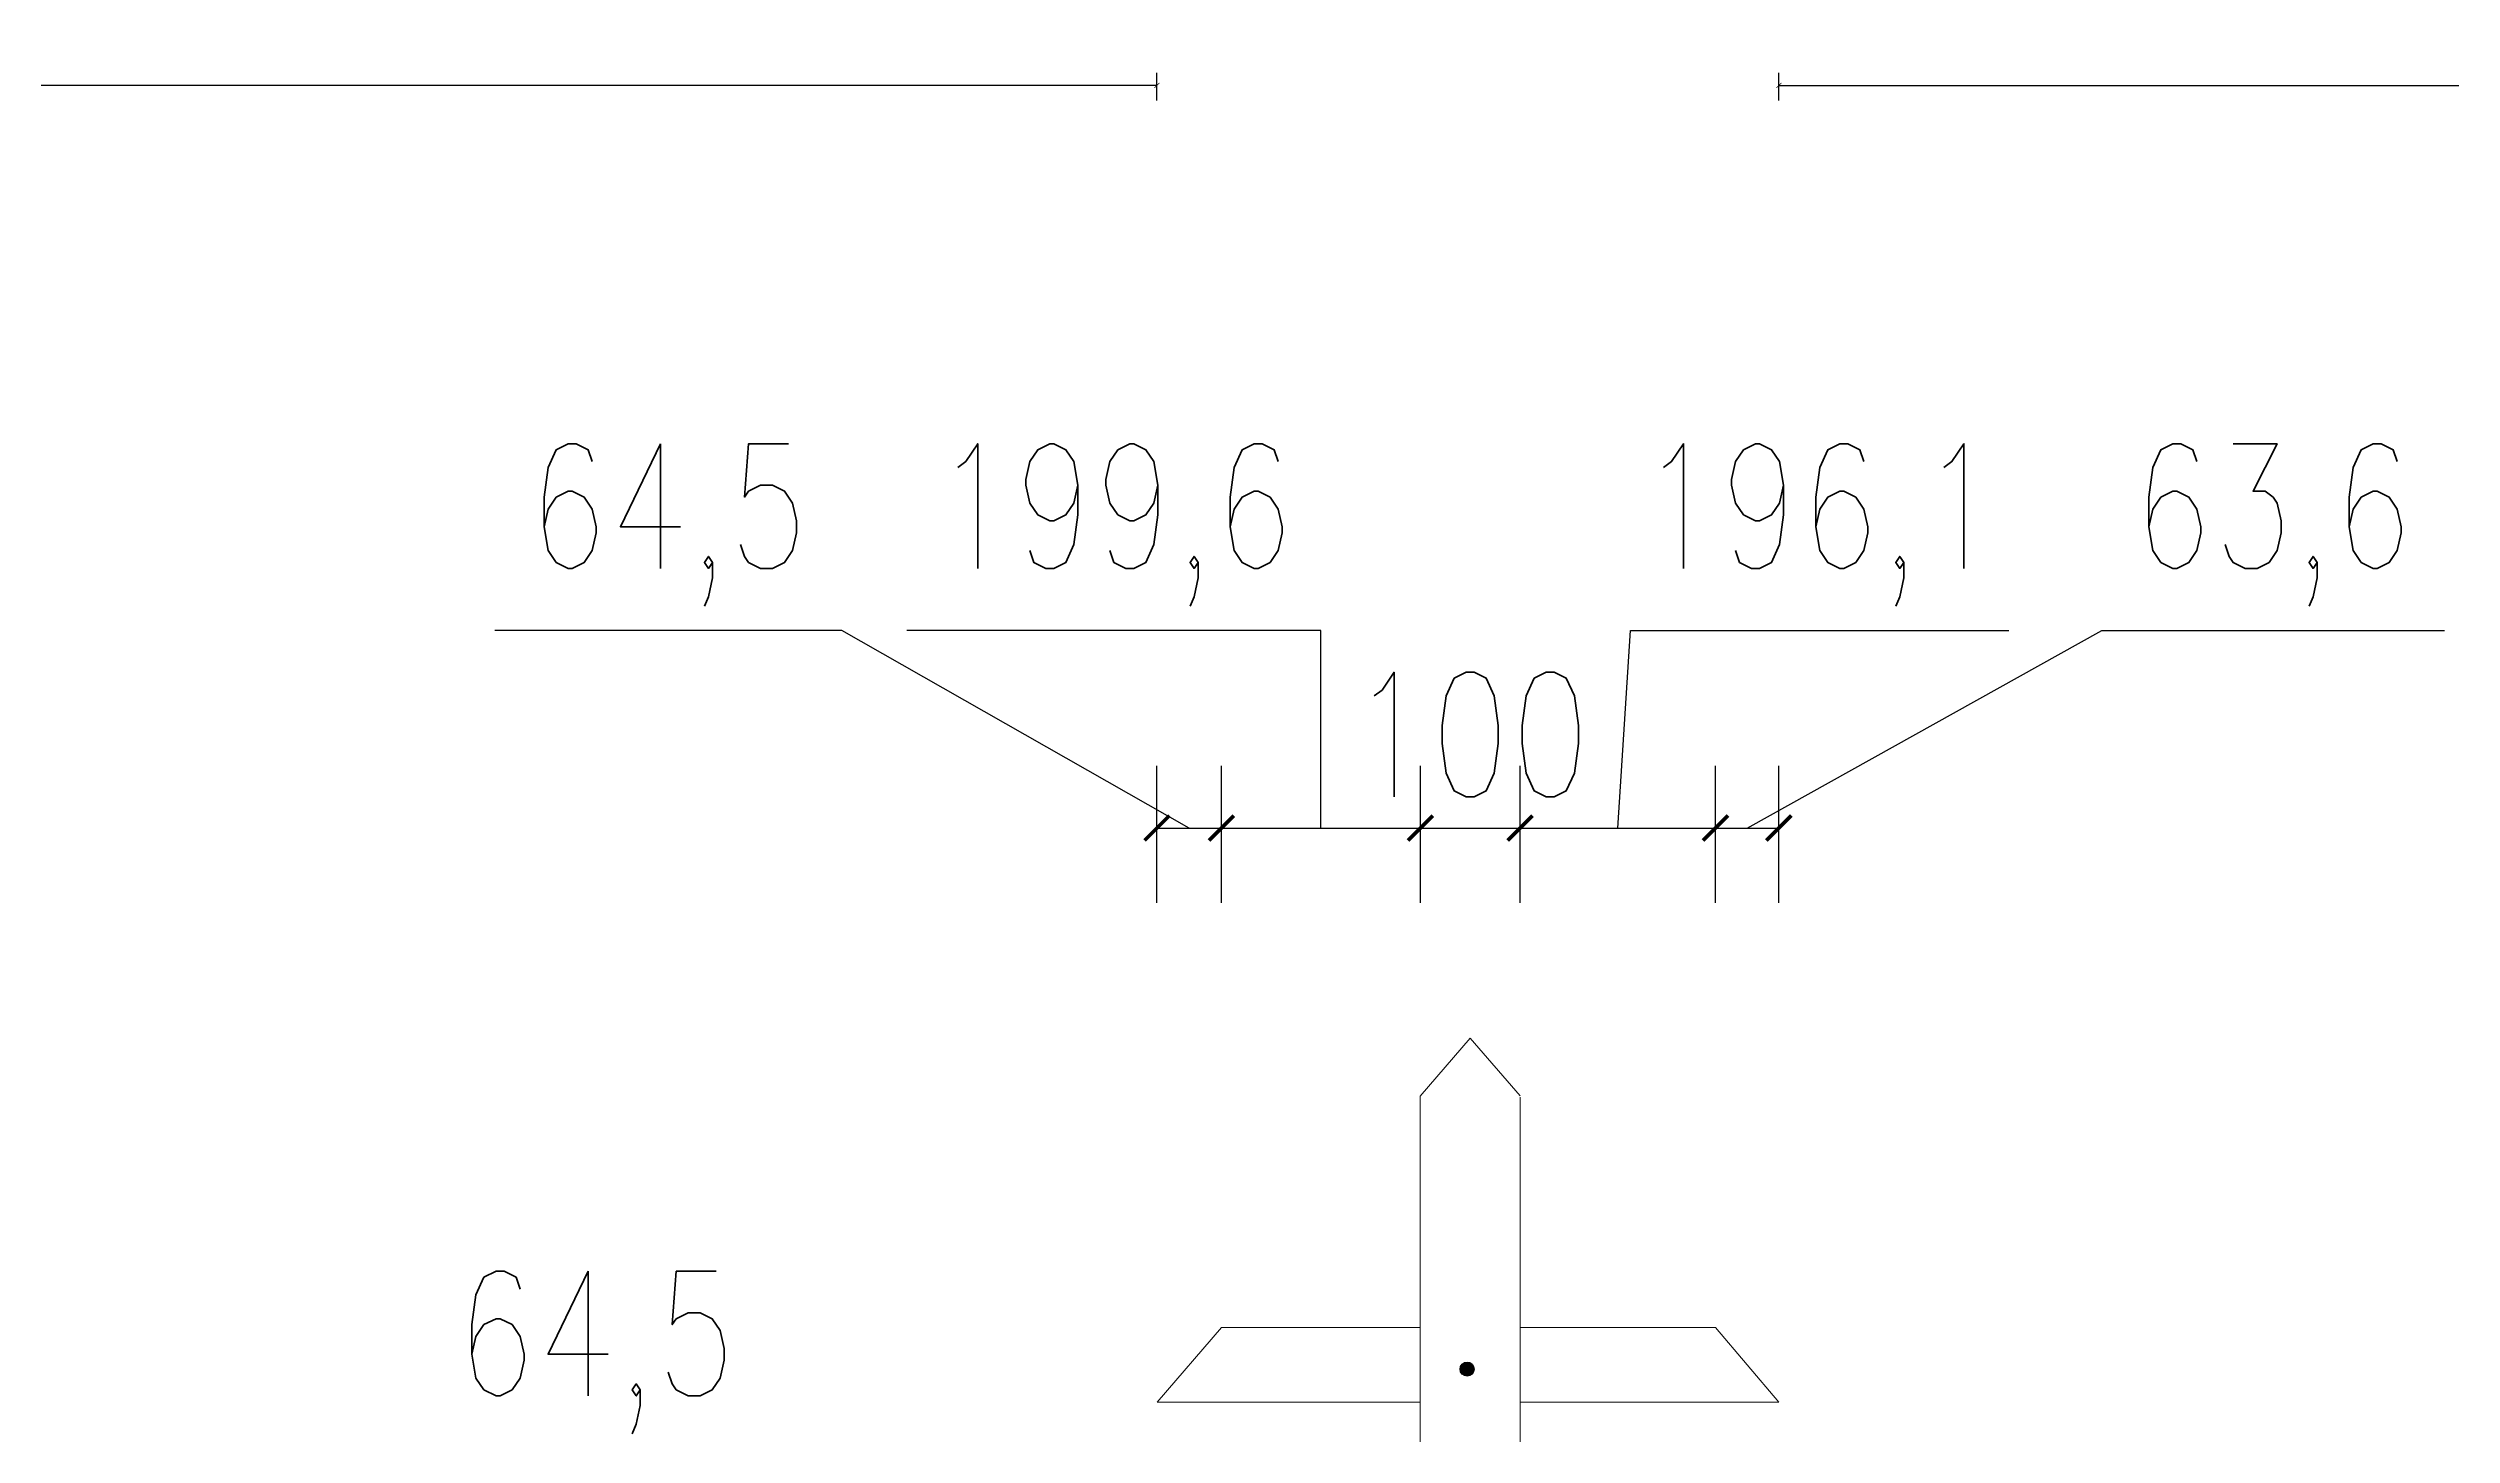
# Model space of a CAD drawing. Header units: millimetres. Extents: x -324080 to 120693, y -32448 to 53734.
# Drawn here: x -213054 to -210642, y -12951 to -11560 of the extents above; entities that cross this region are included whole.
import ezdxf

# ---------------------------------------------------------------- set-up
doc = ezdxf.new("R2010")
doc.units = ezdxf.units.MM
doc.layers.add('wymiary', color=253, linetype='Continuous', lineweight=5)
doc.styles.add('Opisowy', font='simplex.shx', dxfattribs={"width": 0.75, "height": 2.5})
doc.dimstyles.new('Opisowy', dxfattribs={"dimscale": 0, "dimtxt": 2.5, "dimasz": 0.5, "dimexe": 1.25, "dimexo": 0.625, "dimtad": 1, "dimdec": 1, "dimtxsty": 'Opisowy', "dimblk": 'ARCHTICK', "dimcen": 1, "dimadec": 0, "dimazin": 0, "dimtfac": 1, "dimtdec": 1, "dimtmove": 0, "dimatfit": 3, "dimfxl": 1.5, "dimfxlon": 1, "dimarcsym": 0})

# ---------------------------------------------------------------- blocks, each defined once
blk = doc.blocks.new('_ArchTick')
at = {"color": 0, "linetype": 'ByBlock', "const_width": 0.15}
blk.add_lwpolyline([(-0.5, -0.5), (0.5, 0.5)], dxfattribs=at)
blk = doc.blocks.new('*D1172')
at = {"layer": 'Defpoints', "color": 0, "transparency": 16777216}
for p in [(-214378.3, -11597.4), (-211941.2, -12918.3), (-214378.3, -15113.3)]:
    blk.add_point(p, dxfattribs=at)
at = {"layer": 'wymiary', "color": 0, "lineweight": -2, "transparency": 16777216}
for p, q in [((-214378.3, -11612.4), (-214378.3, -11584.9)), ((-211941.2, -11597.4), (-214378.3, -11597.4)), ((-211941.2, -11612.4), (-211941.2, -11584.9))]:
    blk.add_line(p, q, dxfattribs=at)
at = {"layer": 'wymiary', "color": 0, "lineweight": -2, "transparency": 16777216, "xscale": 5, "yscale": 5, "zscale": 5, "rotation": 180}
blk.add_blockref('_ArchTick', (-214378.3, -11597.4), dxfattribs=at)
at = {"layer": 'wymiary', "color": 0, "lineweight": -2, "transparency": 16777216, "xscale": 5, "yscale": 5, "zscale": 5}
blk.add_blockref('_ArchTick', (-211941.2, -11597.4), dxfattribs=at)
at = {"layer": 'wymiary', "color": 0, "transparency": 16777216, "insert": (-213159.7, -11576.3), "char_height": 25, "attachment_point": 5, "style": 'Opisowy'}
blk.add_mtext('2437,2', dxfattribs=at)
blk = doc.blocks.new('*D1185')
at = {"layer": 'Defpoints', "color": 0, "transparency": 16777216}
for p in [(-208914, -11597.4), (-211317.3, -12918.3), (-208914, -15088.3)]:
    blk.add_point(p, dxfattribs=at)
at = {"layer": 'wymiary', "color": 0, "lineweight": -2, "transparency": 16777216}
for p, q in [((-211317.3, -11612.4), (-211317.3, -11584.9)), ((-211317.3, -11597.4), (-208914, -11597.4)), ((-208914, -11612.4), (-208914, -11584.9))]:
    blk.add_line(p, q, dxfattribs=at)
at = {"layer": 'wymiary', "color": 0, "lineweight": -2, "transparency": 16777216, "xscale": 5, "yscale": 5, "zscale": 5, "rotation": 180}
blk.add_blockref('_ArchTick', (-211317.3, -11597.4), dxfattribs=at)
at = {"layer": 'wymiary', "color": 0, "lineweight": -2, "transparency": 16777216, "xscale": 5, "yscale": 5, "zscale": 5}
blk.add_blockref('_ArchTick', (-208914, -11597.4), dxfattribs=at)
at = {"layer": 'wymiary', "color": 0, "transparency": 16777216, "insert": (-210115.7, -11576.3), "char_height": 25, "attachment_point": 5, "style": 'Opisowy'}
blk.add_mtext('2403,2', dxfattribs=at)
blk = doc.blocks.new('*D1523')
at = {"layer": 'Defpoints', "color": 0, "transparency": 16777216}
for p in [(-211317.3, -12918.3), (-207905.4, -12918.3), (-211057.7, -13224.2)]:
    blk.add_point(p, dxfattribs=at)
at = {"layer": 'wymiary', "color": 0, "lineweight": -2, "transparency": 16777216}
for p, q in [((-207980.4, -12918.3), (-207842.9, -12918.3)), ((-207905.4, -13224.2), (-207905.4, -12918.3)), ((-207980.4, -13224.2), (-207842.9, -13224.2))]:
    blk.add_line(p, q, dxfattribs=at)
at = {"layer": 'wymiary', "color": 0, "lineweight": -2, "transparency": 16777216, "xscale": 25, "yscale": 25, "zscale": 25}
for p, rotation in [((-207905.4, -12918.3), 90), ((-207905.4, -13224.2), 270)]:
    blk.add_blockref('_ArchTick', p, dxfattribs=dict(at, rotation=rotation))
at = {"layer": 'wymiary', "color": 0, "transparency": 16777216, "insert": (-207999.2, -13071.3), "char_height": 125, "attachment_point": 5, "rotation": 90, "style": 'Opisowy'}
blk.add_mtext('306', dxfattribs=at)
blk = doc.blocks.new('*D1524')
at = {"layer": 'Defpoints', "color": 0, "transparency": 16777216}
for p in [(-211380.9, -12843.3), (-207905.4, -12843.3), (-211317.3, -12918.3)]:
    blk.add_point(p, dxfattribs=at)
at = {"layer": 'wymiary', "color": 0, "lineweight": -2, "transparency": 16777216}
for p, q in [((-207702.3, -12773.1), (-207702.3, -12558.8)), ((-207905.4, -12880.8), (-207702.3, -12773.1)), ((-207980.4, -12843.3), (-207842.9, -12843.3)), ((-207905.4, -12918.3), (-207905.4, -12843.3)), ((-207980.4, -12918.3), (-207842.9, -12918.3))]:
    blk.add_line(p, q, dxfattribs=at)
at = {"layer": 'wymiary', "color": 0, "lineweight": -2, "transparency": 16777216, "xscale": 25, "yscale": 25, "zscale": 25}
for p, rotation in [((-207905.4, -12843.3), 90), ((-207905.4, -12918.3), 270)]:
    blk.add_blockref('_ArchTick', p, dxfattribs=dict(at, rotation=rotation))
at = {"layer": 'wymiary', "color": 0, "transparency": 16777216, "insert": (-207796, -12666), "char_height": 125, "attachment_point": 5, "rotation": 90, "style": 'Opisowy'}
blk.add_mtext('75', dxfattribs=at)
blk = doc.blocks.new('*D1525')
at = {"layer": 'Defpoints', "color": 0, "transparency": 16777216}
for p in [(-211627, -12553.3), (-207905.4, -12553.3), (-211380.9, -12843.3)]:
    blk.add_point(p, dxfattribs=at)
at = {"layer": 'wymiary', "color": 0, "lineweight": -2, "transparency": 16777216}
for p, q in [((-207980.4, -12553.3), (-207842.9, -12553.3)), ((-207905.4, -12843.3), (-207905.4, -12553.3)), ((-207980.4, -12843.3), (-207842.9, -12843.3))]:
    blk.add_line(p, q, dxfattribs=at)
at = {"layer": 'wymiary', "color": 0, "lineweight": -2, "transparency": 16777216, "xscale": 25, "yscale": 25, "zscale": 25}
for p, rotation in [((-207905.4, -12553.3), 90), ((-207905.4, -12843.3), 270)]:
    blk.add_blockref('_ArchTick', p, dxfattribs=dict(at, rotation=rotation))
at = {"layer": 'wymiary', "color": 0, "transparency": 16777216, "insert": (-207999.2, -12698.3), "char_height": 125, "attachment_point": 5, "rotation": 90, "style": 'Opisowy'}
blk.add_mtext('290', dxfattribs=at)
blk = doc.blocks.new('*D1526')
at = {"layer": 'Defpoints', "color": 0, "transparency": 16777216}
for p in [(-211623.2, -12385.3), (-207905.4, -12385.3), (-211627, -12553.3)]:
    blk.add_point(p, dxfattribs=at)
at = {"layer": 'wymiary', "color": 0, "lineweight": -2, "transparency": 16777216}
for p, q in [((-207702.3, -12358.3), (-207702.3, -11978.9)), ((-207905.4, -12469.3), (-207702.3, -12358.3)), ((-207980.4, -12385.3), (-207842.9, -12385.3)), ((-207905.4, -12553.3), (-207905.4, -12385.3)), ((-207980.4, -12553.3), (-207842.9, -12553.3))]:
    blk.add_line(p, q, dxfattribs=at)
at = {"layer": 'wymiary', "color": 0, "lineweight": -2, "transparency": 16777216, "xscale": 25, "yscale": 25, "zscale": 25}
for p, rotation in [((-207905.4, -12385.3), 90), ((-207905.4, -12553.3), 270)]:
    blk.add_blockref('_ArchTick', p, dxfattribs=dict(at, rotation=rotation))
at = {"layer": 'wymiary', "color": 0, "transparency": 16777216, "insert": (-207807.9, -12168.6), "char_height": 125, "attachment_point": 5, "rotation": 90, "style": 'Opisowy'}
blk.add_mtext('168,1', dxfattribs=at)
blk = doc.blocks.new('*D1549')
at = {"layer": 'Defpoints', "color": 0, "transparency": 16777216}
for p in [(-212669.5, -13158), (-212669.5, -13363.3), (-212734.1, -13438.3)]:
    blk.add_point(p, dxfattribs=at)
at = {"layer": 'wymiary', "color": 0, "lineweight": -2, "transparency": 16777216}
for p, q in [((-212701.8, -13158), (-212677.9, -12974.3)), ((-212677.9, -12974.3), (-212329.7, -12974.3)), ((-212734.1, -13233), (-212734.1, -13095.5)), ((-212669.5, -13233), (-212669.5, -13095.5)), ((-212734.1, -13158), (-212669.5, -13158))]:
    blk.add_line(p, q, dxfattribs=at)
at = {"layer": 'wymiary', "color": 0, "lineweight": -2, "transparency": 16777216, "xscale": 25, "yscale": 25, "zscale": 25, "rotation": 180}
blk.add_blockref('_ArchTick', (-212734.1, -13158), dxfattribs=at)
at = {"layer": 'wymiary', "color": 0, "lineweight": -2, "transparency": 16777216, "xscale": 25, "yscale": 25, "zscale": 25}
blk.add_blockref('_ArchTick', (-212669.5, -13158), dxfattribs=at)
at = {"layer": 'wymiary', "color": 0, "transparency": 16777216, "insert": (-212503.8, -12868.6), "char_height": 125, "attachment_point": 5, "style": 'Opisowy'}
blk.add_mtext('64,5', dxfattribs=at)
blk = doc.blocks.new('*D1559')
at = {"layer": 'Defpoints', "color": 0, "transparency": 16777216}
for p in [(-211677, -12342.4), (-211876.6, -12843.3), (-211677, -12843.3)]:
    blk.add_point(p, dxfattribs=at)
at = {"layer": 'wymiary', "color": 0, "lineweight": -2, "transparency": 16777216}
for p, q in [((-211776.8, -12144.1), (-212192, -12144.1)), ((-211776.8, -12342.4), (-211776.8, -12144.1)), ((-211876.6, -12417.4), (-211876.6, -12279.9)), ((-211677, -12417.4), (-211677, -12279.9)), ((-211876.6, -12342.4), (-211677, -12342.4))]:
    blk.add_line(p, q, dxfattribs=at)
at = {"layer": 'wymiary', "color": 0, "lineweight": -2, "transparency": 16777216, "xscale": 25, "yscale": 25, "zscale": 25, "rotation": 180}
blk.add_blockref('_ArchTick', (-211876.6, -12342.4), dxfattribs=at)
at = {"layer": 'wymiary', "color": 0, "lineweight": -2, "transparency": 16777216, "xscale": 25, "yscale": 25, "zscale": 25}
blk.add_blockref('_ArchTick', (-211677, -12342.4), dxfattribs=at)
at = {"layer": 'wymiary', "color": 0, "transparency": 16777216, "insert": (-211984.4, -12038.4), "char_height": 125, "attachment_point": 5, "style": 'Opisowy'}
blk.add_mtext('199,6', dxfattribs=at)
blk = doc.blocks.new('*D1560')
at = {"layer": 'Defpoints', "color": 0, "transparency": 16777216}
for p in [(-211577, -12342.4), (-211577, -12611), (-211677, -12843.3)]:
    blk.add_point(p, dxfattribs=at)
at = {"layer": 'wymiary', "color": 0, "lineweight": -2, "transparency": 16777216}
for p, q in [((-211677, -12417.4), (-211677, -12279.9)), ((-211577, -12417.4), (-211577, -12279.9)), ((-211677, -12342.4), (-211577, -12342.4))]:
    blk.add_line(p, q, dxfattribs=at)
at = {"layer": 'wymiary', "color": 0, "lineweight": -2, "transparency": 16777216, "xscale": 25, "yscale": 25, "zscale": 25, "rotation": 180}
blk.add_blockref('_ArchTick', (-211677, -12342.4), dxfattribs=at)
at = {"layer": 'wymiary', "color": 0, "lineweight": -2, "transparency": 16777216, "xscale": 25, "yscale": 25, "zscale": 25}
blk.add_blockref('_ArchTick', (-211577, -12342.4), dxfattribs=at)
at = {"layer": 'wymiary', "color": 0, "transparency": 16777216, "insert": (-211627, -12248.6), "char_height": 125, "attachment_point": 5, "style": 'Opisowy'}
blk.add_mtext('100', dxfattribs=at)
blk = doc.blocks.new('*D1561')
at = {"layer": 'Defpoints', "color": 0, "transparency": 16777216}
for p in [(-211380.9, -12342.4), (-211577, -12611), (-211380.9, -12843.3)]:
    blk.add_point(p, dxfattribs=at)
at = {"layer": 'wymiary', "color": 0, "lineweight": -2, "transparency": 16777216}
for p, q in [((-211479, -12342.4), (-211466.1, -12144.1)), ((-211466.1, -12144.1), (-211086.6, -12144.1)), ((-211577, -12417.4), (-211577, -12279.9)), ((-211380.9, -12417.4), (-211380.9, -12279.9)), ((-211577, -12342.4), (-211380.9, -12342.4))]:
    blk.add_line(p, q, dxfattribs=at)
at = {"layer": 'wymiary', "color": 0, "lineweight": -2, "transparency": 16777216, "xscale": 25, "yscale": 25, "zscale": 25, "rotation": 180}
blk.add_blockref('_ArchTick', (-211577, -12342.4), dxfattribs=at)
at = {"layer": 'wymiary', "color": 0, "lineweight": -2, "transparency": 16777216, "xscale": 25, "yscale": 25, "zscale": 25}
blk.add_blockref('_ArchTick', (-211380.9, -12342.4), dxfattribs=at)
at = {"layer": 'wymiary', "color": 0, "transparency": 16777216, "insert": (-211276.4, -12038.4), "char_height": 125, "attachment_point": 5, "style": 'Opisowy'}
blk.add_mtext('196,1', dxfattribs=at)
blk = doc.blocks.new('*D1562')
at = {"layer": 'Defpoints', "color": 0, "transparency": 16777216}
for p in [(-211317.3, -12342.4), (-211380.9, -12843.3), (-211317.3, -12918.3)]:
    blk.add_point(p, dxfattribs=at)
at = {"layer": 'wymiary', "color": 0, "lineweight": -2, "transparency": 16777216}
for p, q in [((-211349.1, -12342.4), (-210993.5, -12144.1)), ((-210993.5, -12144.1), (-210649.7, -12144.1)), ((-211380.9, -12417.4), (-211380.9, -12279.9)), ((-211317.3, -12417.4), (-211317.3, -12279.9)), ((-211380.9, -12342.4), (-211317.3, -12342.4))]:
    blk.add_line(p, q, dxfattribs=at)
at = {"layer": 'wymiary', "color": 0, "lineweight": -2, "transparency": 16777216, "xscale": 25, "yscale": 25, "zscale": 25, "rotation": 180}
blk.add_blockref('_ArchTick', (-211380.9, -12342.4), dxfattribs=at)
at = {"layer": 'wymiary', "color": 0, "lineweight": -2, "transparency": 16777216, "xscale": 25, "yscale": 25, "zscale": 25}
blk.add_blockref('_ArchTick', (-211317.3, -12342.4), dxfattribs=at)
at = {"layer": 'wymiary', "color": 0, "transparency": 16777216, "insert": (-210821.6, -12038.4), "char_height": 125, "attachment_point": 5, "style": 'Opisowy'}
blk.add_mtext('63,6', dxfattribs=at)
blk = doc.blocks.new('*D1563')
at = {"layer": 'Defpoints', "color": 0, "transparency": 16777216}
for p in [(-211876.6, -12342.4), (-211876.6, -12843.3), (-211941.2, -12918.3)]:
    blk.add_point(p, dxfattribs=at)
at = {"layer": 'wymiary', "color": 0, "lineweight": -2, "transparency": 16777216}
for p, q in [((-212257.2, -12144.1), (-212605.4, -12144.1)), ((-211908.9, -12342.4), (-212257.2, -12144.1)), ((-211941.2, -12417.4), (-211941.2, -12279.9)), ((-211876.6, -12417.4), (-211876.6, -12279.9)), ((-211941.2, -12342.4), (-211876.6, -12342.4))]:
    blk.add_line(p, q, dxfattribs=at)
at = {"layer": 'wymiary', "color": 0, "lineweight": -2, "transparency": 16777216, "xscale": 25, "yscale": 25, "zscale": 25, "rotation": 180}
blk.add_blockref('_ArchTick', (-211941.2, -12342.4), dxfattribs=at)
at = {"layer": 'wymiary', "color": 0, "lineweight": -2, "transparency": 16777216, "xscale": 25, "yscale": 25, "zscale": 25}
blk.add_blockref('_ArchTick', (-211876.6, -12342.4), dxfattribs=at)
at = {"layer": 'wymiary', "color": 0, "transparency": 16777216, "insert": (-212431.3, -12038.4), "char_height": 125, "attachment_point": 5, "style": 'Opisowy'}
blk.add_mtext('64,5', dxfattribs=at)
blk = doc.blocks.new('*D1588')
at = {"layer": 'Defpoints', "color": 0, "transparency": 16777216}
for p in [(-215411.2, -12918.3), (-211491.2, -12918.3), (-211802.6, -13290.4)]:
    blk.add_point(p, dxfattribs=at)
at = {"layer": 'wymiary', "color": 0, "lineweight": -2, "transparency": 16777216}
for p, q in [((-215336.2, -12918.3), (-215473.7, -12918.3)), ((-215411.2, -13290.4), (-215411.2, -12918.3)), ((-215411.2, -13104.4), (-215664.7, -13073.1)), ((-215664.7, -13073.1), (-215664.7, -13470.5)), ((-215336.2, -13290.4), (-215473.7, -13290.4))]:
    blk.add_line(p, q, dxfattribs=at)
at = {"layer": 'wymiary', "color": 0, "lineweight": -2, "transparency": 16777216, "xscale": 25, "yscale": 25, "zscale": 25}
for p, rotation in [((-215411.2, -12918.3), 90), ((-215411.2, -13290.4), 270)]:
    blk.add_blockref('_ArchTick', p, dxfattribs=dict(at, rotation=rotation))
at = {"layer": 'wymiary', "color": 0, "transparency": 16777216, "insert": (-215770.4, -13271.8), "char_height": 125, "attachment_point": 5, "rotation": 90, "style": 'Opisowy'}
blk.add_mtext('372,1', dxfattribs=at)
blk = doc.blocks.new('*D1589')
at = {"layer": 'Defpoints', "color": 0, "transparency": 16777216}
for p in [(-215411.2, -12553.3), (-211177, -12553.3), (-211491.2, -12918.3)]:
    blk.add_point(p, dxfattribs=at)
at = {"layer": 'wymiary', "color": 0, "lineweight": -2, "transparency": 16777216}
for p, q in [((-215336.2, -12553.3), (-215473.7, -12553.3)), ((-215411.2, -12918.3), (-215411.2, -12553.3)), ((-215336.2, -12918.3), (-215473.7, -12918.3))]:
    blk.add_line(p, q, dxfattribs=at)
at = {"layer": 'wymiary', "color": 0, "lineweight": -2, "transparency": 16777216, "xscale": 25, "yscale": 25, "zscale": 25}
for p, rotation in [((-215411.2, -12553.3), 90), ((-215411.2, -12918.3), 270)]:
    blk.add_blockref('_ArchTick', p, dxfattribs=dict(at, rotation=rotation))
at = {"layer": 'wymiary', "color": 0, "transparency": 16777216, "insert": (-215504.9, -12735.8), "char_height": 125, "attachment_point": 5, "rotation": 90, "style": 'Opisowy'}
blk.add_mtext('365', dxfattribs=at)

msp = doc.modelspace()

# ---------------------------------------------------------------- hatches: boundary and pattern name
h = msp.add_hatch(color=256)
h.dxf.hatch_style = 1
h.paths.add_polyline_path([(-211630.05, -12892.3, 1), (-211630.05, -12878.15, 1)])

# ---------------------------------------------------------------- linework, layer by layer
at = {"lineweight": 20}
for p, q in [((-211677.03, -12611.44), (-211627.03, -12553.35)), ((-211627.03, -12553.35), (-211577.03, -12610.96)), ((-211677.03, -15163.35), (-211677.03, -12611.44)), ((-211577.03, -15163.35), (-211577.03, -12612.26)), ((-211941.17, -12918.35), (-211876.62, -12843.35)), ((-211677.03, -12843.35), (-211876.62, -12843.35)), ((-211577.03, -12843.35), (-211380.92, -12843.35)), ((-211317.27, -12918.35), (-211380.92, -12843.35)), ((-211941.17, -12918.35), (-211677.03, -12918.35)), ((-211577.03, -12918.35), (-211317.27, -12918.35))]:
    msp.add_line(p, q, dxfattribs=at)
msp.add_circle((-211630.05, -12885.22), 7.07)

# ---------------------------------------------------------------- dimensions: what is measured, and where the dimension line sits
at = {"layer": 'wymiary'}
for base, p1, p2, picture, middle in [((-214378.33, -11597.43), (-211941.17, -12918.35), (-214378.33, -15113.35), '*D1172', (-213159.75, -11576.3)), ((-208914.04, -11597.43), (-211317.27, -12918.35), (-208914.04, -15088.35), '*D1185', (-210115.66, -11576.3))]:
    dim = msp.add_linear_dim(base=base, p1=p1, p2=p2, dimstyle='Opisowy', dxfattribs=at)
    dim.commit()
    dim.dimension.update_dxf_attribs({"geometry": picture, "text_midpoint": middle})
for base, p1, p2, picture, middle in [((-211876.6195, -12342.3638), (-211941.1682, -12918.3484), (-211876.6195, -12843.3484), '*D1563', (-212288.471, -12144.0952)), ((-211677.03, -12342.36), (-211876.62, -12843.35), (-211677.03, -12843.35), '*D1559', (-211808.08, -12144.1)), ((-211380.92, -12342.36), (-211577.03, -12610.96), (-211380.92, -12843.35), '*D1561', (-211434.84, -12144.1)), ((-211317.2706, -12342.3638), (-211380.92, -12843.3484), (-211317.2706, -12918.3484), '*D1562', (-210962.2378, -12144.0952)), ((-211577.03, -12342.36), (-211677.03, -12843.35), (-211577.03, -12610.96), '*D1560', (-211627.03, -12342.36)), ((-212669.5219, -13158.0416), (-212734.0706, -13438.3484), (-212669.5219, -13363.3484), '*D1549', (-212646.6623, -12974.2618))]:
    dim = msp.add_linear_dim(base=base, p1=p1, p2=p2, dimstyle='Opisowy', dxfattribs=at)
    dim.commit()
    dim.dimension.update_dxf_attribs({"geometry": picture, "text_midpoint": middle, "dimtype": 160})
for base, p1, p2, picture, middle in [((-207905.42, -12385.29), (-211627.03, -12553.35), (-211623.21, -12385.29), '*D1526', (-207702.29, -12327.08)), ((-207905.42, -12553.35), (-211380.92, -12843.35), (-211627.03, -12553.35), '*D1525', (-207905.42, -12698.35)), ((-207905.42, -12843.35), (-211317.27, -12918.35), (-211380.92, -12843.35), '*D1524', (-207702.29, -12741.88)), ((-215411.17, -12918.35), (-211802.57, -13290.44), (-211491.17, -12918.35), '*D1588', (-215664.7, -13104.39))]:
    dim = msp.add_linear_dim(base=base, p1=p1, p2=p2, angle=90, dimstyle='Opisowy', dxfattribs=at)
    dim.commit()
    dim.dimension.update_dxf_attribs({"geometry": picture, "text_midpoint": middle, "dimtype": 160})
dim = msp.add_linear_dim(base=(-215411.17, -12553.35), p1=(-211491.17, -12918.35), p2=(-211177.03, -12553.35), angle=90, dimstyle='Opisowy', dxfattribs=at)
dim.commit()
dim.dimension.update_dxf_attribs({"geometry": '*D1589', "text_midpoint": (-215504.92, -12735.85)})
dim = msp.add_linear_dim(base=(-207905.42, -12918.35), p1=(-211057.67, -13224.24), p2=(-211317.27, -12918.35), angle=90, text='306', dimstyle='Opisowy', dxfattribs=at)
dim.commit()
dim.dimension.update_dxf_attribs({"geometry": '*D1523', "text_midpoint": (-207905.42, -13071.29), "dimtype": 160})

doc.saveas('drawing.dxf')
